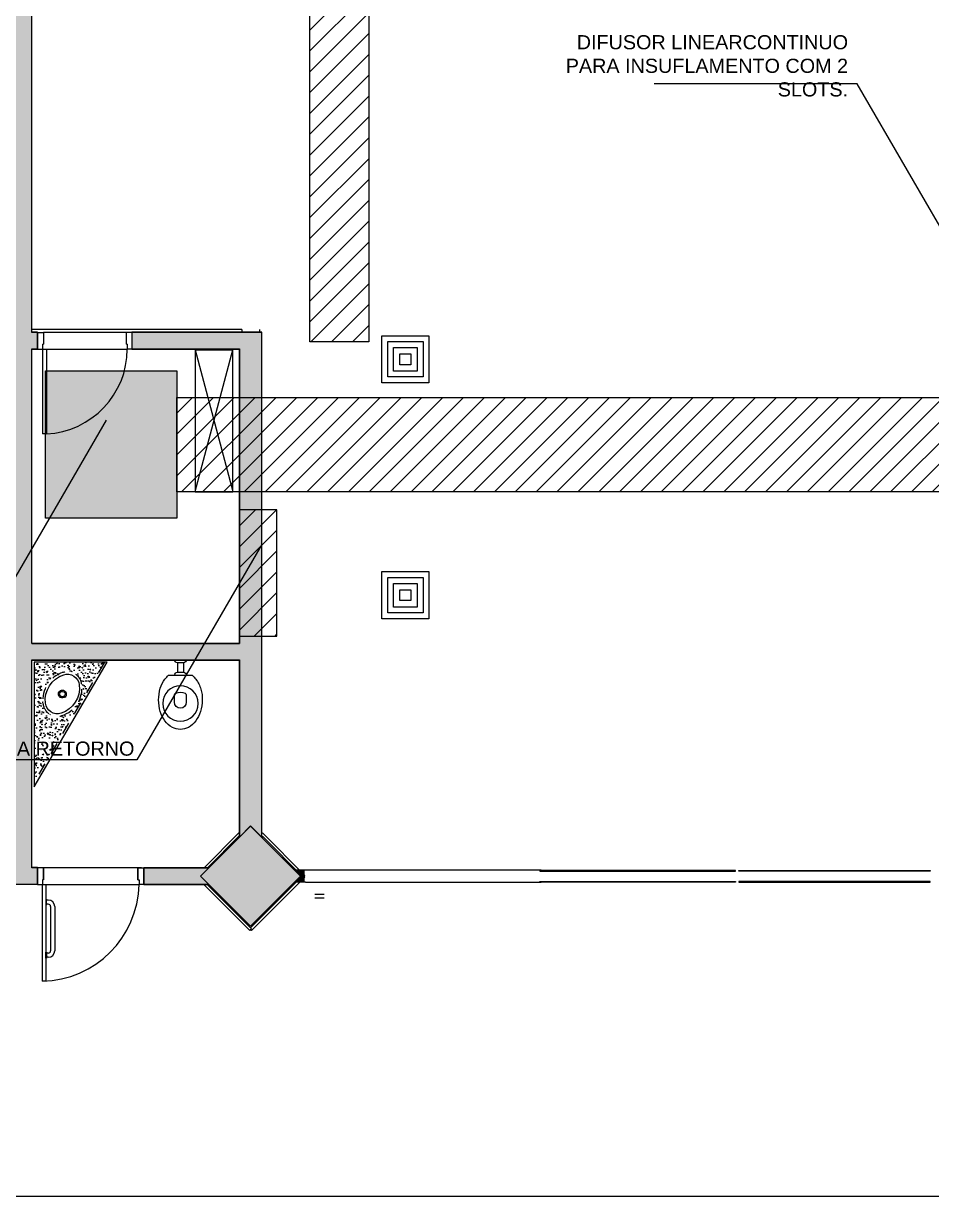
# Model space of a CAD drawing. Header units: millimetres. Extents: x 182 to 575, y -105 to 95.
# Drawn here: x 310.62 to 318.31, y -104.97 to -95.02 of the extents above; entities that cross this region are included whole.
import ezdxf

# ---------------------------------------------------------------- set-up
doc = ezdxf.new("R2010")
doc.units = ezdxf.units.MM
doc.header["$MEASUREMENT"] = 0
doc.linetypes.add('DASHED', pattern=[0.75, 0.5, -0.25])
doc.layers.add('ar condicionado', color=160, linetype='Continuous')
doc.layers.add('base', color=253, linetype='Continuous')
doc.styles.add('ARIAL', font='arial.ttf')
pattern_1 = [(45, (0, -100), (-0.088388348, 0.088388348), [])]

# ---------------------------------------------------------------- blocks, each defined once
blk = doc.blocks.new('XR_BL2_AND_MON-REV15$0$P50X50')
at = {"layer": 'base'}
blk.add_hatch(color=256, dxfattribs=at).paths.add_polyline_path([(0, -0.4243), (0.4243, 0), (0, 0.4243), (-0.4243, 0)])
at = {"layer": 'base', "linetype": 'ByBlock'}
blk.add_lwpolyline([(0, -0.4243), (0.4243, 0), (0, 0.4243), (-0.4243, 0)], close=True, dxfattribs=at)
blk = doc.blocks.new('XR_BL2_AND_MON-REV15$0$PILAR 60X60_45')
at = {"layer": 'base'}
blk.add_blockref('XR_BL2_AND_MON-REV15$0$P50X50', (0, 0), dxfattribs=at)
blk = doc.blocks.new('XR_BL2_AND_MON-REV15$0$P8014PL')
at = {"layer": 'base'}
for p, q in [((-0.075, 0.14), (-0.075, 0.8591)), ((-0.075, 0.8591), (-0.04, 0.8591)), ((-0.04, 0.14), (-0.04, 0.8591)), ((-0.8, 0), (-0.8, 0.14)), ((-0.8, 0.14), (-0.76, 0.14)), ((-0.76, 0.1), (-0.76, 0.14)), ((-0.76, 0.1), (-0.75, 0.1)), ((-0.75, 0), (-0.75, 0.1)), ((-0.04, 0.14), (-0.075, 0.14)), ((-0.05, 0), (-0.05, 0.1)), ((-0.04, 0.1), (-0.05, 0.1)), ((-0.04, 0.1), (-0.04, 0.14)), ((0, 0.14), (-0.04, 0.14)), ((0, 0), (0, 0.14)), ((-0.8, 0), (-0.75, 0)), ((0, 0), (-0.05, 0))]:
    blk.add_line(p, q, dxfattribs=at)
blk.add_arc((-0.04, 0.14), 0.72, 92.78631, 180, dxfattribs=at)
blk = doc.blocks.new('BAC-PL2')
for p, q in [((0, 0), (0.005, 0)), ((0.025, 0.025), (0.105, 0.025)), ((0.025, -0.025), (0.105, -0.025))]:
    blk.add_line(p, q)
for points in [[(0.13, 0.0998), (0.13, -0.0998, 0.056984), (0.1632, -0.1308, 0.085116), (0.2494, -0.1743, 0.090221), (0.34, -0.185, 0.074494), (0.4387, -0.1702, 0.085116), (0.5168, -0.1308, 0.106255), (0.5723, -0.0677, 0.128271), (0.59, 0, 0.128271), (0.5723, 0.0677, 0.106255), (0.5168, 0.1308, 0.085116), (0.4387, 0.1702, 0.074494), (0.34, 0.185, 0.074494), (0.2413, 0.1702, 0.085116), (0.1632, 0.1308, 0.056984)], [(0.2955, 0.05, 0.326276), (0.2812, 0.0396, 0.155871), (0.2812, -0.0396, 0.326276), (0.2955, -0.05), (0.36, -0.05, 1), (0.36, 0.05)]]:
    blk.add_lwpolyline(points, format="xyb", close=True)
for points in [[(0, -0.05, 0.414214), (0.025, -0.025), (0.025, 0.025, 0.414483), (0, 0.05)], [(0.13, 0.05, 0.414483), (0.105, 0.025), (0.105, -0.025, 0.414214), (0.13, -0.05)]]:
    blk.add_lwpolyline(points, format="xyb")
blk.add_circle((0.37, 0), 0.15)
blk = doc.blocks.new('GRELHA AR')
at = {"layer": 'ar condicionado', "color": 1}
for points in [[(-0.2, 0.2), (0.2, 0.2), (0.2, -0.2), (-0.2, -0.2)], [(-0.1499, 0.1499), (0.1499, 0.1499), (0.1499, -0.1499), (-0.1499, -0.1499)], [(-0.1003, 0.1003), (0.1003, 0.1003), (0.1003, -0.1003), (-0.1003, -0.1003)], [(-0.0459, 0.0459), (0.0459, 0.0459), (0.0459, -0.0459), (-0.0459, -0.0459)]]:
    blk.add_lwpolyline(points, close=True, dxfattribs=at)

msp = doc.modelspace()

# ---------------------------------------------------------------- hatches: boundary and pattern name
at = {"layer": 'ar condicionado'}
h = msp.add_hatch(dxfattribs=at)
h.set_pattern_fill('ANSI31', color=256)
h.set_pattern_definition(pattern_1)
h.paths.add_polyline_path([(338.166, -91.8525), (313.543, -91.8525, 0.414214), (313.043, -92.3525), (313.043, -92.6525), (313.043, -93.7307), (313.543, -94.593), (313.543, -92.6525), (338.166, -92.6525)])
h.paths.add_polyline_path([(335.7517, -92.4056), (336.3299, -92.4056), (336.3299, -92.52), (335.7517, -92.52)], flags=16)
h.paths.add_polyline_path([(313.543, -94.593), (313.043, -93.7307), (313.043, -97.7219), (313.543, -97.7219)])
h.paths.add_polyline_path([(336.9944, -92.6525), (336.4944, -92.6525), (336.4944, -97.9323), (336.9944, -97.9323)])
h = msp.add_hatch(dxfattribs=at)
h.set_pattern_fill('ANSI31', color=256)
h.set_pattern_definition(pattern_1)
h.paths.add_polyline_path([(319.8324, -98.5938), (319.8324, -98.1938), (311.9156, -98.1938), (311.9156, -98.9938), (318.9908, -98.9938)])
h.paths.add_polyline_path([(318.9908, -94.2353), (318.5908, -94.2353), (318.5908, -98.1938), (318.9908, -98.1938)])
h.paths.add_polyline_path([(318.9908, -98.9938), (318.5908, -98.9938), (318.5908, -101.4987), (318.9908, -101.4987)])
h.paths.add_polyline_path([(325.2408, -98.2438), (325.2408, -94.2353), (324.8408, -94.2353), (324.8408, -98.1938), (319.8324, -98.1938), (319.8324, -98.5938), (324.8908, -98.5938, 0.414214)])
h = msp.add_hatch(color=256, dxfattribs=at)
h.dxf.hatch_style = 1
h.paths.add_polyline_path([(311.9156, -97.9688), (311.9156, -99.2188), (310.8036, -99.2188), (310.8036, -97.9688)])
at = {"layer": 'ar condicionado', "true_color": 0x139b48}
h = msp.add_hatch(dxfattribs=at)
h.set_pattern_fill('ANSI31', color=114)
h.set_pattern_definition([(45, (1.02373, -103.8213), (-0.08838835, 0.08838835), [])])
h.paths.add_polyline_path([(312.4458, -100.2184), (312.7644, -100.2184), (312.7644, -99.1457), (312.4458, -99.1457)])
at = {"layer": 'base'}
for points in [[(307.4858, -97.8809), (307.4858, -96.134), (307.3158, -96.134), (307.3158, -96.224), (307.3458, -96.224), (307.3458, -99.6777), (307.3158, -99.6777), (307.3158, -99.7677), (307.4858, -99.7677), (307.4858, -98.0209), (310.5455, -98.0209), (310.5455, -102.1809), (309.0579, -102.1809), (309.0579, -102.3209), (310.7355, -102.3209), (310.7355, -102.1809), (310.6855, -102.1809), (310.6855, -100.4191), (312.4458, -100.4191), (312.4458, -101.9216), (312.5408, -101.8266), (312.6358, -101.9216), (312.6358, -97.6409), (311.5355, -97.6409), (311.5355, -97.7809), (312.4458, -97.7809), (312.4458, -100.2791), (310.6855, -100.2791), (310.6855, -97.7809), (310.7355, -97.7809), (310.7355, -97.6409), (310.6855, -97.6409), (310.6855, -93.7209), (312.1866, -93.7209), (312.1166, -93.6509), (312.1866, -93.5809), (309.0579, -93.5809), (309.0579, -93.7209), (310.5455, -93.7209), (310.5455, -97.8809)], [(311.6355, -102.1834), (311.6355, -102.3234), (312.1866, -102.3234), (312.1166, -102.2534), (312.1866, -102.1834)], [(312.9151, -102.2034), (312.9651, -102.2534), (312.9151, -102.3034), (313.0008, -102.3034), (313.0008, -102.2034)]]:
    msp.add_hatch(color=256, dxfattribs=at).paths.add_polyline_path(points)
h = msp.add_hatch(dxfattribs=at)
h.set_pattern_fill('AR-CONC', color=256, scale=0.0125, angle=90, style=0)
h.set_pattern_definition([(40, (276.510455, -114.487), (-0.00784402, 0.08965752), [0.009375, -0.103125]), (95, (276.510455, -114.487), (0.09402402, -0.01734392), [0.0075, -0.0825]), (349.5486, (276.5098, -114.47953), (0.08617994, 0.07231367), [0.00796752, -0.08764276]), (43.8158, (276.53545, -114.487), (-0.02068988, 0.13340513), [0.0140625, -0.1546875]), (353.3644, (276.53373, -114.47588), (0.12176473, 0.11683284), [0.0119513, -0.13146412]), (98.8158, (276.53545, -114.487), (0.1217648, 0.11683274), [0.01125, -0.12375]), (69, (276.529205, -114.4745), (-0.05032736, 0.07461338), [0.009375, -0.103125]), (124, (276.529205, -114.4745), (0.09064376, 0.03041442), [0.0075, -0.0825]), (18.5486, (276.52501, -114.46828), (0.04031631, 0.10502783), [0.00796752, -0.08764276]), (52.5, (276.510455, -114.487), (0.041611732, 0.001519982), [0, -0.0815, 0, -0.08375, 0, -0.0828125]), (82.5, (276.510455, -114.487), (0.049301464, 0.03288369), [0, -0.04775, 0, -0.079625, 0, -0.0315625]), (122.5, (276.510455, -114.514874), (-0.00281936, 0.066727805), [0, -0.03125, 0, -0.0975, 0, -0.129375]), (132.5, (276.510455, -114.527374), (0.01251312, 0.07289827), [0, -0.040625, 0, -0.06475, 0, -0.091875])])
h.paths.add_polyline_path([(311.304, -100.4391), (310.995, -100.9655, 0.069439), (310.8901, -101.1443), (310.7074, -101.4556), (310.7074, -100.4391)])
h.paths.add_polyline_path([(310.7828, -100.7899, -0.359179), (310.9517, -100.5256, -0.472393), (311.1116, -100.6278, -0.358975), (310.9426, -100.892, -0.471699)], flags=16)
h.paths.add_polyline_path([(310.8038, -100.7874, -0.000015), (310.8038, -100.7874, 0.471257), (310.9359, -100.8719, 0.359176), (311.0905, -100.6304, -0.358974), (310.9361, -100.8719, -0.471701)], flags=0)
h.paths.add_polyline_path([(310.9136, -100.7073, 1.732057), (310.9653, -100.6805, 0.577348)], flags=0)
h.paths.add_polyline_path([(310.928, -100.6966, 1), (310.9662, -100.721, 1)], flags=0)
h.paths.add_polyline_path([(310.7734, -100.5893, 1), (310.7734, -100.6243, 1)], flags=16)

# ---------------------------------------------------------------- linework, layer by layer
at = {"layer": 'ar condicionado', "color": 7}
for p, q in [((317.6836, -95.5357), (315.9619, -95.5357)), ((318.7455, -97.367), (317.6836, -95.5357)), ((311.3164, -98.3871), (310.2545, -100.2184)), ((312.6397, -99.4361), (311.5778, -101.2675)), ((311.5778, -101.2675), (309.856, -101.2675))]:
    msp.add_line(p, q, dxfattribs=at)
at = {"layer": 'ar condicionado'}
for points in [[(313.543, -92.6555), (313.543, -97.7219), (313.043, -97.7219), (313.043, -92.6555)], [(318.9908, -98.9938), (311.9156, -98.9938), (311.9156, -98.1938), (324.7908, -98.1938)]]:
    msp.add_lwpolyline(points, dxfattribs=at)
msp.add_lwpolyline([(311.9156, -97.9688), (311.9156, -99.2188), (310.8036, -99.2188), (310.8036, -97.9688)], close=True, dxfattribs=at)
at = {"layer": 'ar condicionado', "color": 114, "true_color": 0x139b48}
msp.add_lwpolyline([(312.4458, -100.2184), (312.7644, -100.2184), (312.7644, -99.1457), (312.4458, -99.1457)], close=True, dxfattribs=at)
at = {"layer": 'base'}
for p, q in [((310.6855, -97.6434, 195.166), (310.6855, -93.7234, 195.166)), ((310.7355, -97.6434, 195.166), (310.6855, -97.6434, 195.166)), ((312.4658, -97.6188, 195.166), (310.6905, -97.6188, 195.166)), ((310.7355, -97.7834, 195.166), (310.7355, -97.6434, 195.166)), ((311.4855, -97.6434, 195.166), (310.7855, -97.6434, 195.166)), ((312.6358, -97.6434, 195.166), (311.5355, -97.6434, 195.166)), ((311.5355, -97.6434, 195.166), (311.5355, -97.7834, 195.166)), ((312.4658, -97.6188, 195.166), (312.4658, -97.6434, 195.166)), ((312.6158, -97.6188, 195.166), (312.6158, -97.6434, 195.166)), ((312.6358, -101.9241, 195.166), (312.6358, -97.6434, 195.166)), ((310.6855, -97.7834, 195.166), (310.7355, -97.7834, 195.166)), ((310.6855, -100.2816, 195.166), (310.6855, -97.7834, 195.166)), ((310.8105, -97.7834, 195.166), (311.4955, -97.7834, 195.166)), ((311.5355, -97.7834, 195.166), (312.4458, -97.7834, 195.166)), ((312.0708, -98.9909), (312.3908, -97.7909)), ((312.0708, -97.7909), (312.3908, -98.9909)), ((312.4458, -100.2816, 195.166), (312.4458, -97.7834, 195.166)), ((310.6855, -100.2816, 195.166), (312.4458, -100.2816, 195.166)), ((310.6855, -102.1834, 195.166), (310.6855, -100.4216, 195.166)), ((310.6855, -100.4216, 195.166), (312.4458, -100.4216, 195.166)), ((312.4458, -101.9241, 195.166), (312.4458, -100.4216, 195.166)), ((312.4408, -101.915), (312.1774, -102.1784)), ((312.9863, -102.2605), (312.6408, -101.915)), ((310.7355, -102.1834, 195.166), (310.6855, -102.1834, 195.166)), ((310.7355, -102.3234, 195.166), (310.7355, -102.1834, 195.166)), ((310.7355, -102.3234, 195.166), (310.7355, -102.1834, 195.166)), ((310.7855, -102.1834, 195.166), (310.7855, -102.2834, 195.166)), ((311.5855, -102.1834, 195.166), (311.5855, -102.2834, 195.166)), ((311.6355, -102.3234, 195.166), (311.6355, -102.1834, 195.166)), ((311.6355, -102.1834, 195.166), (312.1866, -102.1834, 195.166)), ((312.9863, -102.2605), (313.0004, -102.2463)), ((309.0579, -102.3209, 195.166), (310.7355, -102.3209, 195.166)), ((312.1866, -102.3234, 195.166), (311.6355, -102.3234, 195.166)), ((312.1491, -102.3284), (312.5337, -102.713)), ((312.1774, -102.3284), (312.5479, -102.6989)), ((312.5408, -102.6918), (312.9792, -102.2534)), ((312.5479, -102.713), (313.0004, -102.2605)), ((312.9934, -102.2534), (313.0004, -102.2605)), ((313.0851, -102.4067, 195.166), (313.1651, -102.4067, 195.166)), ((313.0851, -102.4367, 195.166), (313.1651, -102.4367, 195.166)), ((310.8255, -102.4559, 195.166), (310.8105, -102.4559, 195.166)), ((310.8255, -102.4909, 195.166), (310.8105, -102.4909, 195.166)), ((310.8455, -102.5109, 195.166), (310.8455, -102.8859, 195.166)), ((310.8805, -102.5109, 195.166), (310.8805, -102.8859, 195.166)), ((312.5408, -102.7059), (312.5337, -102.713)), ((312.5408, -102.7059), (312.5479, -102.6989)), ((312.5408, -102.7059), (312.5479, -102.713)), ((310.8255, -102.9059, 195.166), (310.8105, -102.9059, 195.166)), ((310.8255, -102.9409, 195.166), (310.8105, -102.9409, 195.166))]:
    msp.add_line(p, q, dxfattribs=at)
at = {"layer": 'base', "linetype": 'DASHED', "ltscale": 0.05}
msp.add_line((311.302, -100.4391, 195.166), (310.7055, -101.4556, 195.166), dxfattribs=at)
at = {"layer": 'base', "linetype": 'ByBlock'}
for p, q in [((315.0051, -102.2034), (313.0051, -102.2034)), ((313.0051, -102.3034), (315.0051, -102.3034))]:
    msp.add_line(p, q, dxfattribs=at)
at = {"layer": 'base'}
for points in [[(348.455, -104.9696), (301.9392, -104.9696), (301.9392, -88.1867), (348.455, -88.1867)], [(311.3252, -100.4391), (310.7055, -100.4391), (310.7055, -101.4951)], [(311.6355, -102.1834), (311.6355, -102.3234), (312.1866, -102.3234), (312.1166, -102.2534), (312.1866, -102.1834)], [(316.6509, -102.2101), (316.6509, -102.2041), (314.9941, -102.2041), (314.9941, -102.2101)], [(316.6809, -102.2101), (316.6809, -102.2041), (318.3011, -102.2041), (318.3011, -102.2101)], [(310.7755, -102.3234), (310.8055, -102.3234), (310.8055, -103.1434), (310.7755, -103.1434)], [(316.6509, -102.2971), (316.6509, -102.3031), (314.9941, -102.3031), (314.9941, -102.2971)], [(316.6809, -102.2971), (316.6809, -102.3031), (318.3011, -102.3031), (318.3011, -102.2971)], [(310.8105, -102.4484), (310.8055, -102.4484), (310.8055, -102.4984), (310.8105, -102.4984)], [(310.8105, -102.9484), (310.8055, -102.9484), (310.8055, -102.8984), (310.8105, -102.8984)]]:
    msp.add_lwpolyline(points, close=True, dxfattribs=at)
for points in [[(309.0579, -102.3209), (310.7355, -102.3209), (310.7355, -102.1809), (310.6855, -102.1809), (310.6855, -100.4191), (312.4458, -100.4191), (312.4458, -101.9216), (312.5408, -101.8266), (312.6358, -101.9216), (312.6358, -97.6409), (311.5355, -97.6409), (311.5355, -97.7809), (312.4458, -97.7809), (312.4458, -100.2791), (310.6855, -100.2791), (310.6855, -97.7809), (310.7355, -97.7809), (310.7355, -97.6409), (310.6855, -97.6409), (310.6855, -93.7209)], [(312.3908, -98.9934), (312.3908, -97.7934), (312.0708, -97.7934), (312.0708, -98.9934), (312.3908, -98.9934)], [(312.4408, -101.9291), (312.5408, -101.8291), (312.6408, -101.9291)], [(312.4408, -101.8867), (312.1491, -102.1784)], [(313.0004, -102.2463), (312.6408, -101.8867)], [(310.7855, -102.2834), (310.7855, -102.1834), (310.7355, -102.1834), (310.7355, -102.3234), (310.7755, -102.3234)], [(311.615, -102.1834), (310.7855, -102.1834)], [(311.5855, -102.2834), (311.5855, -102.1834), (311.6355, -102.1834), (311.6355, -102.3234), (311.5955, -102.3234)], [(312.1866, -102.3234), (312.1166, -102.2534), (312.1866, -102.1834)], [(313.0008, -102.2034), (312.9151, -102.2034)], [(312.9151, -102.2034), (312.9651, -102.2534), (312.9151, -102.3034)], [(313.0051, -102.2034), (312.9151, -102.2034)], [(310.7855, -102.2834), (310.7755, -102.2834), (310.7755, -102.3234)], [(310.7855, -102.3234), (311.5955, -102.3234)], [(311.5855, -102.2834), (311.5955, -102.2834), (311.5955, -102.3234)], [(313.0008, -102.3034), (312.9151, -102.3034)], [(313.0051, -102.3034), (312.9151, -102.3034)]]:
    msp.add_lwpolyline(points, dxfattribs=at)
at = {"layer": 'base', "linetype": 'DASHED', "ltscale": 0.05}
for points in [[(310.7808, -100.7899, -0.359179), (310.9498, -100.5256)], [(310.9498, -100.5256, -0.472393), (311.1096, -100.6278)], [(311.1096, -100.6278, -0.358975), (310.9407, -100.892)], [(310.9407, -100.892, -0.471699), (310.7808, -100.7899)]]:
    msp.add_lwpolyline(points, format="xyb", dxfattribs=at)
at = {"layer": 'base'}
for points in [[(310.8018, -100.7874, -0.359169), (310.9563, -100.5457)], [(310.9563, -100.5457, -0.472527), (311.0886, -100.6304)], [(311.0886, -100.6304, -0.358974), (310.9341, -100.8719)], [(310.9643, -100.721, -1), (310.9261, -100.6966)], [(310.9261, -100.6966, -1), (310.9643, -100.721)], [(310.9341, -100.8719, -0.471701), (310.8018, -100.7874)]]:
    msp.add_lwpolyline(points, format="xyb", dxfattribs=at)
msp.add_lwpolyline([(310.9633, -100.6805, -1.732057), (310.9116, -100.7073, -0.577348)], format="xyb", close=True, dxfattribs=at)
for centre, radius, start, end in [((310.7595, -102.3074), 0.8361, 271.09311, 358.90689), ((310.8255, -102.5109), 0.055, 0, 90), ((310.8255, -102.5109), 0.02, 0, 90), ((310.8255, -102.8859), 0.055, 270, 0), ((310.8255, -102.8859), 0.02, 270, 0)]:
    msp.add_arc(centre, radius, start, end, dxfattribs=at)

# ---------------------------------------------------------------- block references
at = {"layer": 'ar condicionado'}
for p in [(313.853, -97.8707, 97.583), (313.853, -99.8707, 97.583)]:
    msp.add_blockref('GRELHA AR', p, dxfattribs=at)
at = {"layer": 'base'}
for name, p, rotation in [('XR_BL2_AND_MON-REV15$0$P8014PL', (310.7355, -97.6434, 195.166), 180), ('XR_BL2_AND_MON-REV15$0$PILAR 60X60_45', (312.5408, -102.2534), 89.99999999999999)]:
    msp.add_blockref(name, p, dxfattribs=dict(at, rotation=rotation))
at = {"layer": 'base', "xscale": -1, "rotation": 90}
msp.add_blockref('BAC-PL2', (311.9458, -100.4191, 195.166), dxfattribs=at)

# ---------------------------------------------------------------- texts
at = {"layer": 'ar condicionado', "color": 3, "ltscale": 0.8, "char_height": 0.12, "width": 2.666979, "attachment_point": 3, "style": 'ARIAL'}
for s, insert in [('DIFUSOR LINEARCONTINUO PARA INSUFLAMENTO COM 2 SLOTS. ', (317.6063, -95.1222)), ('GRELHA LINEAR PARA RETORNO', (311.5561, -101.1115))]:
    msp.add_mtext(s, dxfattribs=dict(at, insert=insert))

doc.saveas('drawing.dxf')
